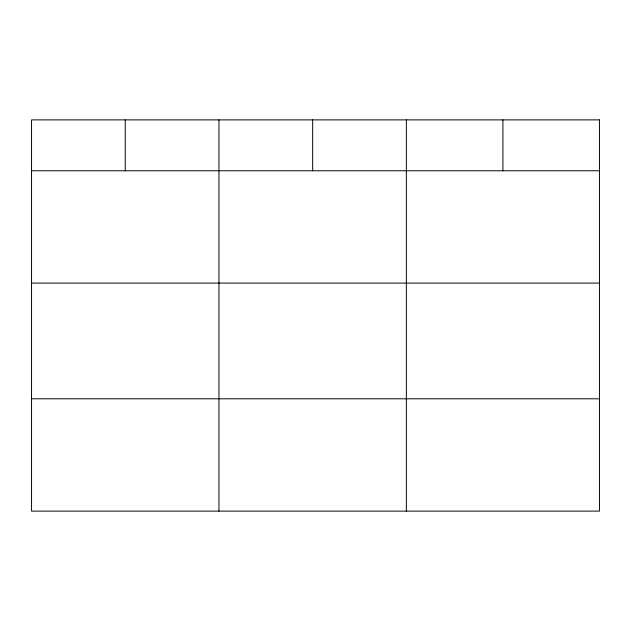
<?xml version="1.0" encoding="UTF-8"?>
<svg xmlns="http://www.w3.org/2000/svg" width="631" height="631" viewBox="0 0 631 631"><rect width="100%" height="100%" fill="white"/><g stroke="black" fill="none" stroke-linecap="round" stroke-linejoin="round"><path stroke-width="0.95" d="M31.55 170.772L599.45 170.772M31.55 283.09L599.45 283.09M31.55 398.808L599.45 398.808M502.907 119.882L502.907 170.772M406.364 119.882L406.364 511.118M312.66 119.882L312.66 170.772M218.957 119.882L218.957 511.118M125.254 119.882L125.254 170.772M599.45 119.882L31.55 119.882L31.55 511.118L599.45 511.118L599.45 119.882"/></g></svg>
